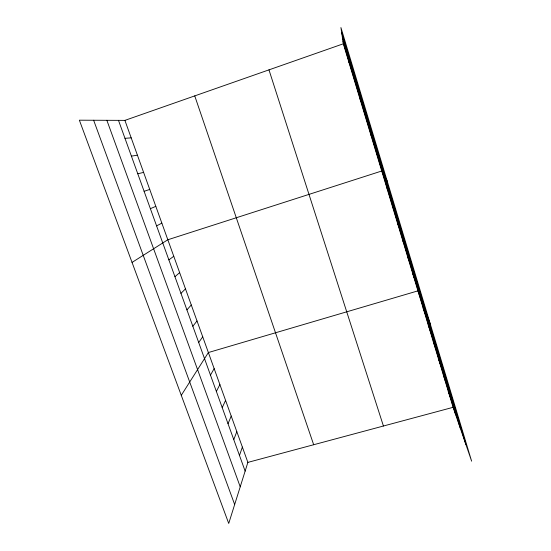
<?xml version="1.0" encoding="UTF-8"?>
<svg xmlns="http://www.w3.org/2000/svg" width="551" height="551" viewBox="0 0 551 551"><rect width="100%" height="100%" fill="white"/><g stroke="black" fill="none" stroke-linecap="round" stroke-linejoin="round"><path stroke-width="0.83" d="M360.078 99.249L360.23 98.615M124.905 120.38L247.874 462.392L228.727 523.45L79.372 120.194L124.905 120.38L343.328 43.791L340.917 27.55L471.628 461.18L453.122 407.313L343.328 43.791M239.478 455.443L242.371 447.075M233.776 439.636L236.82 431.633M228.018 423.698L231.22 416.067M222.218 407.63L225.579 400.377M216.371 391.43L219.89 384.557M210.468 375.1L214.16 368.612M181.279 395.329L208.381 352.537L417.947 290.859L430.255 323.926M198.704 342.508L202.727 336.813M192.836 326.254L197.024 320.957M186.92 309.869L191.28 304.978M180.955 293.352L185.487 288.869M174.942 276.698L179.647 272.628M168.875 259.9L173.765 256.263M132.047 262.421L167.828 239.761L381.747 171.003L387.181 181.038M156.594 225.889L161.849 223.121M150.382 208.671L155.816 206.35M144.107 191.307L149.734 189.434M247.874 462.392L453.122 407.313M137.784 173.792L143.604 172.387M131.407 156.133L137.426 155.196M124.974 138.315L131.193 137.86M371.009 135.436L371.47 135.835M376.402 153.295L377.015 154.204M387.05 188.559L387.959 190.46M392.312 205.971L393.366 208.347M397.526 223.231L398.717 226.089M402.691 240.353L404.028 243.673M407.823 257.324L409.29 261.105M412.906 274.164L414.51 278.393M423.099 307.919L424.973 313.037M93.636 120.249L234.664 504.53M106.866 120.304L240.222 486.815M428.21 324.835L430.214 330.393M118.486 120.352L245.14 471.119M433.279 341.606L435.407 347.598M438.3 358.24L440.559 364.652M443.279 374.735L445.663 381.567M448.218 391.093L450.725 398.332M194.744 95.888L313.677 444.74M268.971 69.86L383.427 426.019M341.675 32.674L465.864 444.395M342.378 37.392L460.484 428.761M342.991 41.518L455.746 414.958M348.79 60.72L348.962 62.435M354.534 79.75L354.548 80.921"/></g></svg>
